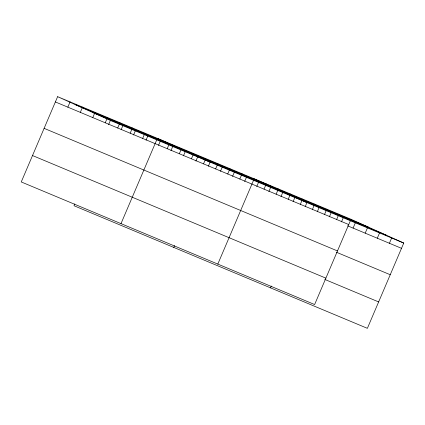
<?xml version="1.0" encoding="UTF-8"?>
<svg xmlns="http://www.w3.org/2000/svg" width="425" height="425" viewBox="0 0 425 425"><rect width="100%" height="100%" fill="white"/><g stroke="black" fill="none" stroke-linecap="round" stroke-linejoin="round"><path stroke-width="0.64" d="M57.625 96.672L21.25 181.948L314.622 304.544L350.992 219.268L57.625 96.672L110.378 120.456L403.75 243.052L367.375 328.328L74.008 205.732L74.773 203.931M67.841 107.158L70.093 101.883M80.309 112.37L82.562 107.095M92.777 117.582L95.03 112.306M105.246 122.793L107.498 117.518M108.63 124.557L110.378 120.456M117.714 127.999L119.962 122.724M121.098 129.768L122.846 125.667M130.183 133.211L132.43 127.936M133.567 134.98L135.315 130.873M142.651 138.423L144.898 133.147M146.035 140.192L147.783 136.085M120.998 223.63L157.367 138.359L210.125 162.137L208.377 166.239M158.504 145.398L160.252 141.297M167.222 148.692L169.469 143.416M170.972 150.609L172.72 146.508M179.323 153.744L181.571 148.468M183.441 155.821L185.188 151.72M191.425 158.801L193.673 153.526M195.909 161.032L197.657 156.926M203.527 163.859L205.774 158.583M173.751 247.414L174.521 245.613M215.629 168.916L217.876 163.641M220.474 171.296L222.227 167.195M227.726 173.974L229.978 168.698M232.576 176.354L234.329 172.252M239.827 179.031L242.08 173.756M244.678 181.411L246.431 177.31M217.807 264.09L254.182 178.813L306.935 202.592L305.187 206.699M256.78 186.469L258.533 182.367M264.031 189.146L266.284 183.871M268.882 191.526L270.635 187.425M276.133 194.204L278.386 188.928M280.983 196.584L282.737 192.482M288.235 199.261L290.487 193.986M293.085 201.641L294.838 197.54M300.337 204.319L302.589 199.043M270.566 287.868L271.331 286.067M312.439 209.376L314.691 204.101M317.289 211.756L319.037 207.65M324.541 214.434L326.793 209.158M329.391 216.814L331.139 212.707M336.642 219.486L338.89 214.211M341.493 221.871L343.241 217.765M353.095 228.097L355.342 222.822M365.197 233.155L367.444 227.88M377.299 238.212L379.546 232.937M389.401 243.27L391.648 237.995M75.034 104.523L368.406 227.12M92.969 112.609L386.341 235.206M55.372 101.947L348.744 224.543M347.65 225.824L401.498 248.327M44.11 128.35L337.482 250.947M336.388 252.222L390.24 274.725M32.513 155.55L325.879 278.147M324.785 279.422L378.638 301.925M350.992 219.268L403.75 243.052"/></g></svg>
